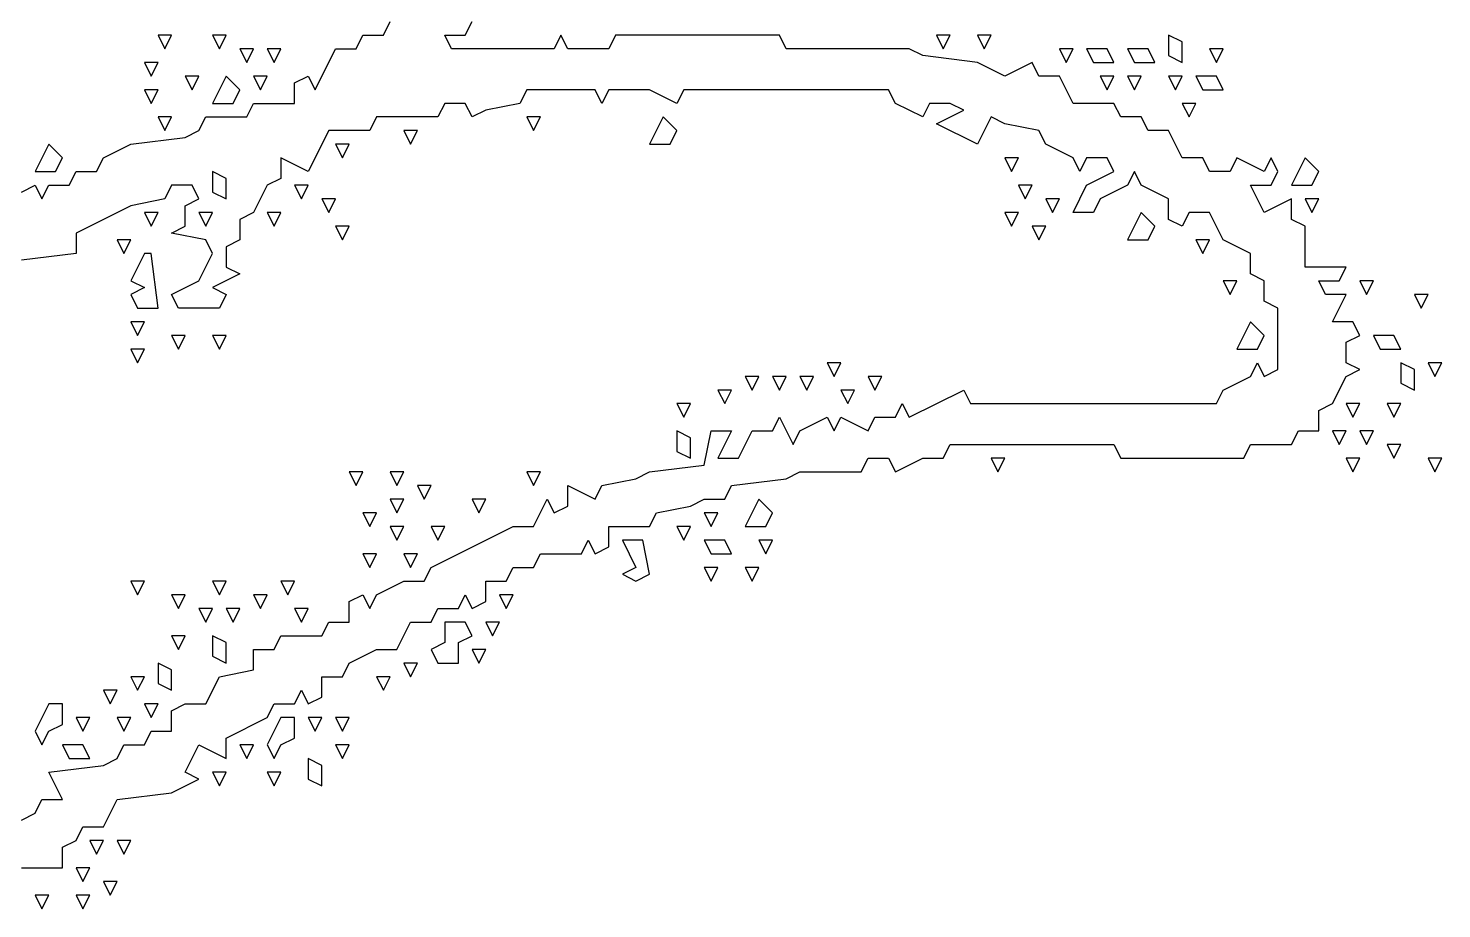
# Model space of a CAD drawing. Extents: x 2 to 124, y 0 to 170.
# Drawn here: x 89.35 to 106.01, y 83.71 to 94.1 of the extents above; entities that cross this region are included whole.
import ezdxf

# ---------------------------------------------------------------- set-up
doc = ezdxf.new("R2010")
doc.units = 0
doc.layers.add('Layer0', color=7, linetype='Continuous')

msp = doc.modelspace()

# ---------------------------------------------------------------- linework, layer by layer
at = {"layer": 'Layer0', "color": 5, "linetype": 'CONTINUOUS'}
for p, q in [((93.5322, 94.01515, 0.1), (93.61269, 94.17614, 0.1)), ((94.49811, 94.01515, 0.1), (94.5786, 94.17614, 0.1)), ((90.87595, 94.01515, 0.1), (90.95644, 93.85417, 0.1)), ((91.03693, 94.01515, 0.1), (90.87595, 94.01515, 0.1)), ((90.95644, 93.85417, 0.1), (91.03693, 94.01515, 0.1)), ((91.51989, 94.01515, 0.1), (91.60038, 93.85417, 0.1)), ((91.68087, 94.01515, 0.1), (91.51989, 94.01515, 0.1)), ((91.60038, 93.85417, 0.1), (91.68087, 94.01515, 0.1)), ((93.21023, 93.85417, 0.1), (93.29072, 94.01515, 0.1)), ((93.29072, 94.01515, 0.1), (93.5322, 94.01515, 0.1)), ((94.33712, 93.85417, 0.1), (94.25663, 94.01515, 0.1)), ((94.25663, 94.01515, 0.1), (94.49811, 94.01515, 0.1)), ((95.625, 94.01515, 0.1), (95.54451, 93.85417, 0.1)), ((95.70549, 93.85417, 0.1), (95.625, 94.01515, 0.1)), ((96.26894, 94.01515, 0.1), (96.18845, 93.85417, 0.1)), ((98.20076, 94.01515, 0.1), (96.26894, 94.01515, 0.1)), ((98.28125, 93.85417, 0.1), (98.20076, 94.01515, 0.1)), ((100.0521, 94.01515, 0.1), (100.1326, 93.85417, 0.1)), ((100.2131, 94.01515, 0.1), (100.0521, 94.01515, 0.1)), ((100.1326, 93.85417, 0.1), (100.2131, 94.01515, 0.1)), ((100.535, 94.01515, 0.1), (100.6155, 93.85417, 0.1)), ((100.696, 94.01515, 0.1), (100.535, 94.01515, 0.1)), ((100.6155, 93.85417, 0.1), (100.696, 94.01515, 0.1)), ((102.7888, 94.01515, 0.1), (102.7888, 93.77367, 0.1)), ((102.9498, 93.93466, 0.1), (102.7888, 94.01515, 0.1)), ((91.84186, 93.85417, 0.1), (91.92235, 93.69318, 0.1)), ((92.00284, 93.85417, 0.1), (91.84186, 93.85417, 0.1)), ((91.92235, 93.69318, 0.1), (92.00284, 93.85417, 0.1)), ((92.16383, 93.85417, 0.1), (92.24432, 93.69318, 0.1)), ((92.32481, 93.85417, 0.1), (92.16383, 93.85417, 0.1)), ((92.24432, 93.69318, 0.1), (92.32481, 93.85417, 0.1)), ((92.72727, 93.37121, 0.1), (92.96875, 93.85417, 0.1)), ((92.96875, 93.85417, 0.1), (93.21023, 93.85417, 0.1)), ((95.54451, 93.85417, 0.1), (94.33712, 93.85417, 0.1)), ((96.18845, 93.85417, 0.1), (95.70549, 93.85417, 0.1)), ((99.73011, 93.85417, 0.1), (98.28125, 93.85417, 0.1)), ((99.8911, 93.77367, 0.1), (99.73011, 93.85417, 0.1)), ((101.5009, 93.85417, 0.1), (101.5814, 93.69318, 0.1)), ((101.6619, 93.85417, 0.1), (101.5009, 93.85417, 0.1)), ((101.5814, 93.69318, 0.1), (101.6619, 93.85417, 0.1)), ((101.8229, 93.85417, 0.1), (101.9034, 93.69318, 0.1)), ((102.0644, 93.85417, 0.1), (101.8229, 93.85417, 0.1)), ((102.1449, 93.69318, 0.1), (102.0644, 93.85417, 0.1)), ((102.3059, 93.85417, 0.1), (102.3864, 93.69318, 0.1)), ((102.5473, 93.85417, 0.1), (102.3059, 93.85417, 0.1)), ((102.6278, 93.69318, 0.1), (102.5473, 93.85417, 0.1)), ((102.9498, 93.69318, 0.1), (102.9498, 93.93466, 0.1)), ((103.2718, 93.85417, 0.1), (103.3523, 93.69318, 0.1)), ((103.4328, 93.85417, 0.1), (103.2718, 93.85417, 0.1)), ((103.3523, 93.69318, 0.1), (103.4328, 93.85417, 0.1)), ((90.71496, 93.69318, 0.1), (90.79545, 93.5322, 0.1)), ((90.87595, 93.69318, 0.1), (90.71496, 93.69318, 0.1)), ((90.79545, 93.5322, 0.1), (90.87595, 93.69318, 0.1)), ((100.535, 93.69318, 0.1), (99.8911, 93.77367, 0.1)), ((100.857, 93.5322, 0.1), (100.535, 93.69318, 0.1)), ((101.179, 93.69318, 0.1), (100.857, 93.5322, 0.1)), ((101.2595, 93.5322, 0.1), (101.179, 93.69318, 0.1)), ((101.9034, 93.69318, 0.1), (102.1449, 93.69318, 0.1)), ((102.3864, 93.69318, 0.1), (102.6278, 93.69318, 0.1)), ((102.7888, 93.77367, 0.1), (102.9498, 93.69318, 0.1)), ((91.19792, 93.5322, 0.1), (91.27841, 93.37121, 0.1)), ((91.3589, 93.5322, 0.1), (91.19792, 93.5322, 0.1)), ((91.27841, 93.37121, 0.1), (91.3589, 93.5322, 0.1)), ((91.68087, 93.5322, 0.1), (91.51989, 93.21023, 0.1)), ((91.84186, 93.37121, 0.1), (91.68087, 93.5322, 0.1)), ((92.00284, 93.5322, 0.1), (92.08333, 93.37121, 0.1)), ((92.16383, 93.5322, 0.1), (92.00284, 93.5322, 0.1)), ((92.08333, 93.37121, 0.1), (92.16383, 93.5322, 0.1)), ((92.4858, 93.4517, 0.1), (92.64678, 93.5322, 0.1)), ((92.64678, 93.5322, 0.1), (92.72727, 93.37121, 0.1)), ((101.5009, 93.5322, 0.1), (101.2595, 93.5322, 0.1)), ((101.6619, 93.21023, 0.1), (101.5009, 93.5322, 0.1)), ((101.9839, 93.5322, 0.1), (102.0644, 93.37121, 0.1)), ((102.1449, 93.5322, 0.1), (101.9839, 93.5322, 0.1)), ((102.0644, 93.37121, 0.1), (102.1449, 93.5322, 0.1)), ((102.3059, 93.5322, 0.1), (102.3864, 93.37121, 0.1)), ((102.4669, 93.5322, 0.1), (102.3059, 93.5322, 0.1)), ((102.3864, 93.37121, 0.1), (102.4669, 93.5322, 0.1)), ((102.7888, 93.5322, 0.1), (102.8693, 93.37121, 0.1)), ((102.9498, 93.5322, 0.1), (102.7888, 93.5322, 0.1)), ((102.8693, 93.37121, 0.1), (102.9498, 93.5322, 0.1)), ((103.1108, 93.5322, 0.1), (103.1913, 93.37121, 0.1)), ((103.3523, 93.5322, 0.1), (103.1108, 93.5322, 0.1)), ((103.4328, 93.37121, 0.1), (103.3523, 93.5322, 0.1)), ((90.71496, 93.37121, 0.1), (90.79545, 93.21023, 0.1)), ((90.87595, 93.37121, 0.1), (90.71496, 93.37121, 0.1)), ((90.79545, 93.21023, 0.1), (90.87595, 93.37121, 0.1)), ((91.76136, 93.21023, 0.1), (91.84186, 93.37121, 0.1)), ((92.4858, 93.21023, 0.1), (92.4858, 93.4517, 0.1)), ((95.22254, 93.37121, 0.1), (95.14205, 93.21023, 0.1)), ((96.02746, 93.37121, 0.1), (95.22254, 93.37121, 0.1)), ((96.10795, 93.21023, 0.1), (96.02746, 93.37121, 0.1)), ((96.18845, 93.37121, 0.1), (96.10795, 93.21023, 0.1)), ((96.6714, 93.37121, 0.1), (96.18845, 93.37121, 0.1)), ((96.99337, 93.21023, 0.1), (96.6714, 93.37121, 0.1)), ((97.07386, 93.37121, 0.1), (96.99337, 93.21023, 0.1)), ((99.48864, 93.37121, 0.1), (97.07386, 93.37121, 0.1)), ((99.56913, 93.21023, 0.1), (99.48864, 93.37121, 0.1)), ((103.1913, 93.37121, 0.1), (103.4328, 93.37121, 0.1)), ((91.51989, 93.21023, 0.1), (91.76136, 93.21023, 0.1)), ((91.92235, 93.04924, 0.1), (92.00284, 93.21023, 0.1)), ((92.00284, 93.21023, 0.1), (92.4858, 93.21023, 0.1)), ((94.25663, 93.21023, 0.1), (94.17614, 93.04924, 0.1)), ((94.49811, 93.21023, 0.1), (94.25663, 93.21023, 0.1)), ((94.5786, 93.04924, 0.1), (94.49811, 93.21023, 0.1)), ((95.14205, 93.21023, 0.1), (94.73958, 93.12973, 0.1)), ((99.8911, 93.04924, 0.1), (99.56913, 93.21023, 0.1)), ((99.97159, 93.21023, 0.1), (99.8911, 93.04924, 0.1)), ((100.2131, 93.21023, 0.1), (99.97159, 93.21023, 0.1)), ((100.3741, 93.12973, 0.1), (100.2131, 93.21023, 0.1)), ((102.1449, 93.21023, 0.1), (101.6619, 93.21023, 0.1)), ((102.2254, 93.04924, 0.1), (102.1449, 93.21023, 0.1)), ((102.9498, 93.21023, 0.1), (103.0303, 93.04924, 0.1)), ((103.1108, 93.21023, 0.1), (102.9498, 93.21023, 0.1)), ((103.0303, 93.04924, 0.1), (103.1108, 93.21023, 0.1)), ((90.87595, 93.04924, 0.1), (90.95644, 92.88826, 0.1)), ((91.03693, 93.04924, 0.1), (90.87595, 93.04924, 0.1)), ((90.95644, 92.88826, 0.1), (91.03693, 93.04924, 0.1)), ((91.3589, 92.88826, 0.1), (91.43939, 93.04924, 0.1)), ((91.43939, 93.04924, 0.1), (91.92235, 93.04924, 0.1)), ((93.4517, 93.04924, 0.1), (93.37121, 92.88826, 0.1)), ((94.17614, 93.04924, 0.1), (93.4517, 93.04924, 0.1)), ((94.73958, 93.12973, 0.1), (94.5786, 93.04924, 0.1)), ((95.22254, 93.04924, 0.1), (95.30303, 92.88826, 0.1)), ((95.38352, 93.04924, 0.1), (95.22254, 93.04924, 0.1)), ((95.30303, 92.88826, 0.1), (95.38352, 93.04924, 0.1)), ((96.83239, 93.04924, 0.1), (96.6714, 92.72727, 0.1)), ((96.99337, 92.88826, 0.1), (96.83239, 93.04924, 0.1)), ((100.0521, 92.96875, 0.1), (100.3741, 93.12973, 0.1)), ((100.696, 93.04924, 0.1), (100.535, 92.72727, 0.1)), ((100.857, 92.96875, 0.1), (100.696, 93.04924, 0.1)), ((102.4669, 93.04924, 0.1), (102.2254, 93.04924, 0.1)), ((102.5473, 92.88826, 0.1), (102.4669, 93.04924, 0.1)), ((90.55398, 92.72727, 0.1), (91.19792, 92.80777, 0.1)), ((91.19792, 92.80777, 0.1), (91.3589, 92.88826, 0.1)), ((92.88826, 92.88826, 0.1), (92.64678, 92.4053, 0.1)), ((93.37121, 92.88826, 0.1), (92.88826, 92.88826, 0.1)), ((93.77367, 92.88826, 0.1), (93.85417, 92.72727, 0.1)), ((93.93466, 92.88826, 0.1), (93.77367, 92.88826, 0.1)), ((93.85417, 92.72727, 0.1), (93.93466, 92.88826, 0.1)), ((96.91288, 92.72727, 0.1), (96.99337, 92.88826, 0.1)), ((100.535, 92.72727, 0.1), (100.0521, 92.96875, 0.1)), ((101.2595, 92.88826, 0.1), (100.857, 92.96875, 0.1)), ((101.34, 92.72727, 0.1), (101.2595, 92.88826, 0.1)), ((102.7888, 92.88826, 0.1), (102.5473, 92.88826, 0.1)), ((102.9498, 92.56629, 0.1), (102.7888, 92.88826, 0.1)), ((89.58807, 92.72727, 0.1), (89.42708, 92.4053, 0.1)), ((89.74905, 92.56629, 0.1), (89.58807, 92.72727, 0.1)), ((90.23201, 92.56629, 0.1), (90.55398, 92.72727, 0.1)), ((92.96875, 92.72727, 0.1), (93.04924, 92.56629, 0.1)), ((93.12973, 92.72727, 0.1), (92.96875, 92.72727, 0.1)), ((93.04924, 92.56629, 0.1), (93.12973, 92.72727, 0.1)), ((96.6714, 92.72727, 0.1), (96.91288, 92.72727, 0.1)), ((101.6619, 92.56629, 0.1), (101.34, 92.72727, 0.1)), ((89.66856, 92.4053, 0.1), (89.74905, 92.56629, 0.1)), ((90.15152, 92.4053, 0.1), (90.23201, 92.56629, 0.1)), ((92.64678, 92.4053, 0.1), (92.32481, 92.56629, 0.1)), ((92.32481, 92.56629, 0.1), (92.32481, 92.32481, 0.1)), ((100.857, 92.56629, 0.1), (100.9375, 92.4053, 0.1)), ((101.018, 92.56629, 0.1), (100.857, 92.56629, 0.1)), ((100.9375, 92.4053, 0.1), (101.018, 92.56629, 0.1)), ((101.7424, 92.4053, 0.1), (101.6619, 92.56629, 0.1)), ((101.8229, 92.56629, 0.1), (101.7424, 92.4053, 0.1)), ((102.0644, 92.56629, 0.1), (101.8229, 92.56629, 0.1)), ((102.1449, 92.4053, 0.1), (102.0644, 92.56629, 0.1)), ((103.1913, 92.56629, 0.1), (102.9498, 92.56629, 0.1)), ((103.2718, 92.4053, 0.1), (103.1913, 92.56629, 0.1)), ((103.5938, 92.56629, 0.1), (103.5133, 92.4053, 0.1)), ((103.9157, 92.4053, 0.1), (103.5938, 92.56629, 0.1)), ((103.9962, 92.56629, 0.1), (103.9157, 92.4053, 0.1)), ((104.0767, 92.4053, 0.1), (103.9962, 92.56629, 0.1)), ((104.3987, 92.56629, 0.1), (104.2377, 92.24432, 0.1)), ((104.5597, 92.4053, 0.1), (104.3987, 92.56629, 0.1)), ((89.42708, 92.4053, 0.1), (89.66856, 92.4053, 0.1)), ((89.82955, 92.24432, 0.1), (89.91004, 92.4053, 0.1)), ((89.91004, 92.4053, 0.1), (90.15152, 92.4053, 0.1)), ((91.51989, 92.4053, 0.1), (91.51989, 92.16383, 0.1)), ((91.68087, 92.32481, 0.1), (91.51989, 92.4053, 0.1)), ((91.68087, 92.08333, 0.1), (91.68087, 92.32481, 0.1)), ((92.32481, 92.32481, 0.1), (92.16383, 92.24432, 0.1)), ((101.8229, 92.24432, 0.1), (102.1449, 92.4053, 0.1)), ((102.3864, 92.4053, 0.1), (102.3059, 92.24432, 0.1)), ((102.4669, 92.24432, 0.1), (102.3864, 92.4053, 0.1)), ((103.5133, 92.4053, 0.1), (103.2718, 92.4053, 0.1)), ((103.9962, 92.24432, 0.1), (104.0767, 92.4053, 0.1)), ((104.4792, 92.24432, 0.1), (104.5597, 92.4053, 0.1)), ((89.2661, 92.16383, 0.1), (89.42708, 92.24432, 0.1)), ((89.42708, 92.24432, 0.1), (89.50758, 92.08333, 0.1)), ((89.50758, 92.08333, 0.1), (89.58807, 92.24432, 0.1)), ((89.58807, 92.24432, 0.1), (89.82955, 92.24432, 0.1)), ((91.03693, 92.24432, 0.1), (90.95644, 92.08333, 0.1)), ((91.27841, 92.24432, 0.1), (91.03693, 92.24432, 0.1)), ((91.3589, 92.08333, 0.1), (91.27841, 92.24432, 0.1)), ((91.51989, 92.16383, 0.1), (91.68087, 92.08333, 0.1)), ((92.16383, 92.24432, 0.1), (92.00284, 91.92235, 0.1)), ((92.4858, 92.24432, 0.1), (92.56629, 92.08333, 0.1)), ((92.64678, 92.24432, 0.1), (92.4858, 92.24432, 0.1)), ((92.56629, 92.08333, 0.1), (92.64678, 92.24432, 0.1)), ((101.018, 92.24432, 0.1), (101.0985, 92.08333, 0.1)), ((101.179, 92.24432, 0.1), (101.018, 92.24432, 0.1)), ((101.0985, 92.08333, 0.1), (101.179, 92.24432, 0.1)), ((101.6619, 91.92235, 0.1), (101.8229, 92.24432, 0.1)), ((102.3059, 92.24432, 0.1), (101.9839, 92.08333, 0.1)), ((102.7888, 92.08333, 0.1), (102.4669, 92.24432, 0.1)), ((103.9157, 91.92235, 0.1), (103.7547, 92.24432, 0.1)), ((103.7547, 92.24432, 0.1), (103.9962, 92.24432, 0.1)), ((104.2377, 92.24432, 0.1), (104.4792, 92.24432, 0.1)), ((90.55398, 92.00284, 0.1), (89.91004, 91.68087, 0.1)), ((90.95644, 92.08333, 0.1), (90.55398, 92.00284, 0.1)), ((91.19792, 92.00284, 0.1), (91.3589, 92.08333, 0.1)), ((91.19792, 91.76136, 0.1), (91.19792, 92.00284, 0.1)), ((92.80777, 92.08333, 0.1), (92.88826, 91.92235, 0.1)), ((92.96875, 92.08333, 0.1), (92.80777, 92.08333, 0.1)), ((92.88826, 91.92235, 0.1), (92.96875, 92.08333, 0.1)), ((101.34, 92.08333, 0.1), (101.4205, 91.92235, 0.1)), ((101.5009, 92.08333, 0.1), (101.34, 92.08333, 0.1)), ((101.4205, 91.92235, 0.1), (101.5009, 92.08333, 0.1)), ((101.9839, 92.08333, 0.1), (101.9034, 91.92235, 0.1)), ((102.7888, 91.84186, 0.1), (102.7888, 92.08333, 0.1)), ((104.2377, 92.08333, 0.1), (103.9157, 91.92235, 0.1)), ((104.2377, 91.84186, 0.1), (104.2377, 92.08333, 0.1)), ((104.3987, 92.08333, 0.1), (104.4792, 91.92235, 0.1)), ((104.5597, 92.08333, 0.1), (104.3987, 92.08333, 0.1)), ((104.4792, 91.92235, 0.1), (104.5597, 92.08333, 0.1)), ((90.71496, 91.92235, 0.1), (90.79545, 91.76136, 0.1)), ((90.87595, 91.92235, 0.1), (90.71496, 91.92235, 0.1)), ((90.79545, 91.76136, 0.1), (90.87595, 91.92235, 0.1)), ((91.3589, 91.92235, 0.1), (91.43939, 91.76136, 0.1)), ((91.51989, 91.92235, 0.1), (91.3589, 91.92235, 0.1)), ((91.43939, 91.76136, 0.1), (91.51989, 91.92235, 0.1)), ((92.00284, 91.92235, 0.1), (91.84186, 91.84186, 0.1)), ((91.84186, 91.84186, 0.1), (91.84186, 91.60038, 0.1)), ((92.16383, 91.92235, 0.1), (92.24432, 91.76136, 0.1)), ((92.32481, 91.92235, 0.1), (92.16383, 91.92235, 0.1)), ((92.24432, 91.76136, 0.1), (92.32481, 91.92235, 0.1)), ((100.857, 91.92235, 0.1), (100.9375, 91.76136, 0.1)), ((101.018, 91.92235, 0.1), (100.857, 91.92235, 0.1)), ((100.9375, 91.76136, 0.1), (101.018, 91.92235, 0.1)), ((101.9034, 91.92235, 0.1), (101.6619, 91.92235, 0.1)), ((102.4669, 91.92235, 0.1), (102.3059, 91.60038, 0.1)), ((102.6278, 91.76136, 0.1), (102.4669, 91.92235, 0.1)), ((102.9498, 91.76136, 0.1), (102.7888, 91.84186, 0.1)), ((103.0303, 91.92235, 0.1), (102.9498, 91.76136, 0.1)), ((103.2718, 91.92235, 0.1), (103.0303, 91.92235, 0.1)), ((103.4328, 91.60038, 0.1), (103.2718, 91.92235, 0.1)), ((104.3987, 91.76136, 0.1), (104.2377, 91.84186, 0.1)), ((89.91004, 91.68087, 0.1), (89.91004, 91.43939, 0.1)), ((91.03693, 91.68087, 0.1), (91.19792, 91.76136, 0.1)), ((91.43939, 91.60038, 0.1), (91.03693, 91.68087, 0.1)), ((92.96875, 91.76136, 0.1), (93.04924, 91.60038, 0.1)), ((93.12973, 91.76136, 0.1), (92.96875, 91.76136, 0.1)), ((93.04924, 91.60038, 0.1), (93.12973, 91.76136, 0.1)), ((101.179, 91.76136, 0.1), (101.2595, 91.60038, 0.1)), ((101.34, 91.76136, 0.1), (101.179, 91.76136, 0.1)), ((101.2595, 91.60038, 0.1), (101.34, 91.76136, 0.1)), ((102.5473, 91.60038, 0.1), (102.6278, 91.76136, 0.1)), ((104.3987, 91.27841, 0.1), (104.3987, 91.76136, 0.1)), ((90.39299, 91.60038, 0.1), (90.47348, 91.43939, 0.1)), ((90.55398, 91.60038, 0.1), (90.39299, 91.60038, 0.1)), ((90.47348, 91.43939, 0.1), (90.55398, 91.60038, 0.1)), ((91.51989, 91.43939, 0.1), (91.43939, 91.60038, 0.1)), ((91.84186, 91.60038, 0.1), (91.68087, 91.51989, 0.1)), ((91.68087, 91.51989, 0.1), (91.68087, 91.27841, 0.1)), ((102.3059, 91.60038, 0.1), (102.5473, 91.60038, 0.1)), ((103.1108, 91.60038, 0.1), (103.1913, 91.43939, 0.1)), ((103.2718, 91.60038, 0.1), (103.1108, 91.60038, 0.1)), ((103.1913, 91.43939, 0.1), (103.2718, 91.60038, 0.1)), ((103.7547, 91.43939, 0.1), (103.4328, 91.60038, 0.1)), ((89.91004, 91.43939, 0.1), (89.2661, 91.3589, 0.1)), ((90.71496, 91.43939, 0.1), (90.55398, 91.11742, 0.1)), ((90.79545, 91.43939, 0.1), (90.71496, 91.43939, 0.1)), ((90.87595, 90.79545, 0.1), (90.79545, 91.43939, 0.1)), ((91.3589, 91.11742, 0.1), (91.51989, 91.43939, 0.1)), ((103.7547, 91.19792, 0.1), (103.7547, 91.43939, 0.1)), ((91.84186, 91.19792, 0.1), (91.51989, 91.03693, 0.1)), ((91.68087, 91.27841, 0.1), (91.84186, 91.19792, 0.1)), ((103.9157, 91.11742, 0.1), (103.7547, 91.19792, 0.1)), ((104.8816, 91.27841, 0.1), (104.3987, 91.27841, 0.1)), ((104.8011, 91.11742, 0.1), (104.8816, 91.27841, 0.1)), ((90.55398, 91.11742, 0.1), (90.71496, 91.03693, 0.1)), ((90.71496, 91.03693, 0.1), (90.55398, 90.95644, 0.1)), ((91.03693, 90.95644, 0.1), (91.3589, 91.11742, 0.1)), ((91.51989, 91.03693, 0.1), (91.68087, 90.95644, 0.1)), ((103.4328, 91.11742, 0.1), (103.5133, 90.95644, 0.1)), ((103.5938, 91.11742, 0.1), (103.4328, 91.11742, 0.1)), ((103.5133, 90.95644, 0.1), (103.5938, 91.11742, 0.1)), ((103.9157, 90.87595, 0.1), (103.9157, 91.11742, 0.1)), ((104.6402, 90.95644, 0.1), (104.5597, 91.11742, 0.1)), ((104.5597, 91.11742, 0.1), (104.8011, 91.11742, 0.1)), ((105.0426, 91.11742, 0.1), (105.1231, 90.95644, 0.1)), ((105.2036, 91.11742, 0.1), (105.0426, 91.11742, 0.1)), ((105.1231, 90.95644, 0.1), (105.2036, 91.11742, 0.1)), ((90.55398, 90.95644, 0.1), (90.63447, 90.79545, 0.1)), ((91.11742, 90.79545, 0.1), (91.03693, 90.95644, 0.1)), ((91.68087, 90.95644, 0.1), (91.60038, 90.79545, 0.1)), ((104.0767, 90.79545, 0.1), (103.9157, 90.87595, 0.1)), ((104.8816, 90.95644, 0.1), (104.6402, 90.95644, 0.1)), ((104.7206, 90.63447, 0.1), (104.8816, 90.95644, 0.1)), ((105.6866, 90.95644, 0.1), (105.767, 90.79545, 0.1)), ((105.8475, 90.95644, 0.1), (105.6866, 90.95644, 0.1)), ((105.767, 90.79545, 0.1), (105.8475, 90.95644, 0.1)), ((90.63447, 90.79545, 0.1), (90.87595, 90.79545, 0.1)), ((91.60038, 90.79545, 0.1), (91.11742, 90.79545, 0.1)), ((104.0767, 90.07102, 0.1), (104.0767, 90.79545, 0.1)), ((90.55398, 90.63447, 0.1), (90.63447, 90.47348, 0.1)), ((90.71496, 90.63447, 0.1), (90.55398, 90.63447, 0.1)), ((90.63447, 90.47348, 0.1), (90.71496, 90.63447, 0.1)), ((103.7547, 90.63447, 0.1), (103.5938, 90.3125, 0.1)), ((103.9157, 90.47348, 0.1), (103.7547, 90.63447, 0.1)), ((104.9621, 90.63447, 0.1), (104.7206, 90.63447, 0.1)), ((105.0426, 90.47348, 0.1), (104.9621, 90.63447, 0.1)), ((90.55398, 90.3125, 0.1), (90.63447, 90.15152, 0.1)), ((90.71496, 90.3125, 0.1), (90.55398, 90.3125, 0.1)), ((90.63447, 90.15152, 0.1), (90.71496, 90.3125, 0.1)), ((91.03693, 90.47348, 0.1), (91.11742, 90.3125, 0.1)), ((91.19792, 90.47348, 0.1), (91.03693, 90.47348, 0.1)), ((91.11742, 90.3125, 0.1), (91.19792, 90.47348, 0.1)), ((91.51989, 90.47348, 0.1), (91.60038, 90.3125, 0.1)), ((91.68087, 90.47348, 0.1), (91.51989, 90.47348, 0.1)), ((91.60038, 90.3125, 0.1), (91.68087, 90.47348, 0.1)), ((103.5938, 90.3125, 0.1), (103.8352, 90.3125, 0.1)), ((103.8352, 90.3125, 0.1), (103.9157, 90.47348, 0.1)), ((104.8816, 90.39299, 0.1), (105.0426, 90.47348, 0.1)), ((104.8816, 90.15152, 0.1), (104.8816, 90.39299, 0.1)), ((105.2036, 90.47348, 0.1), (105.2841, 90.3125, 0.1)), ((105.4451, 90.47348, 0.1), (105.2036, 90.47348, 0.1)), ((105.2841, 90.3125, 0.1), (105.5256, 90.3125, 0.1)), ((105.5256, 90.3125, 0.1), (105.4451, 90.47348, 0.1)), ((98.7642, 90.15152, 0.1), (98.8447, 89.99053, 0.1)), ((98.92519, 90.15152, 0.1), (98.7642, 90.15152, 0.1)), ((98.8447, 89.99053, 0.1), (98.92519, 90.15152, 0.1)), ((103.7547, 89.99053, 0.1), (103.8352, 90.15152, 0.1)), ((103.8352, 90.15152, 0.1), (103.9157, 89.99053, 0.1)), ((105.0426, 90.07102, 0.1), (104.8816, 90.15152, 0.1)), ((105.5256, 90.15152, 0.1), (105.5256, 89.91004, 0.1)), ((105.6866, 90.07102, 0.1), (105.5256, 90.15152, 0.1)), ((105.8475, 90.15152, 0.1), (105.928, 89.99053, 0.1)), ((106.0085, 90.15152, 0.1), (105.8475, 90.15152, 0.1)), ((105.928, 89.99053, 0.1), (106.0085, 90.15152, 0.1)), ((97.7983, 89.99053, 0.1), (97.87879, 89.82955, 0.1)), ((97.95928, 89.99053, 0.1), (97.7983, 89.99053, 0.1)), ((97.87879, 89.82955, 0.1), (97.95928, 89.99053, 0.1)), ((98.12027, 89.99053, 0.1), (98.20076, 89.82955, 0.1)), ((98.28125, 89.99053, 0.1), (98.12027, 89.99053, 0.1)), ((98.20076, 89.82955, 0.1), (98.28125, 89.99053, 0.1)), ((98.44223, 89.99053, 0.1), (98.52273, 89.82955, 0.1)), ((98.60322, 89.99053, 0.1), (98.44223, 89.99053, 0.1)), ((98.52273, 89.82955, 0.1), (98.60322, 89.99053, 0.1)), ((99.24716, 89.99053, 0.1), (99.32765, 89.82955, 0.1)), ((99.40814, 89.99053, 0.1), (99.24716, 89.99053, 0.1)), ((99.32765, 89.82955, 0.1), (99.40814, 89.99053, 0.1)), ((103.4328, 89.82955, 0.1), (103.7547, 89.99053, 0.1)), ((103.9157, 89.99053, 0.1), (104.0767, 90.07102, 0.1)), ((104.7206, 89.66856, 0.1), (104.8816, 89.99053, 0.1)), ((104.8816, 89.99053, 0.1), (105.0426, 90.07102, 0.1)), ((105.6866, 89.82955, 0.1), (105.6866, 90.07102, 0.1)), ((97.47633, 89.82955, 0.1), (97.55682, 89.66856, 0.1)), ((97.63731, 89.82955, 0.1), (97.47633, 89.82955, 0.1)), ((97.55682, 89.66856, 0.1), (97.63731, 89.82955, 0.1)), ((98.92519, 89.82955, 0.1), (99.00568, 89.66856, 0.1)), ((99.08617, 89.82955, 0.1), (98.92519, 89.82955, 0.1)), ((99.00568, 89.66856, 0.1), (99.08617, 89.82955, 0.1)), ((99.73011, 89.50758, 0.1), (100.3741, 89.82955, 0.1)), ((100.3741, 89.82955, 0.1), (100.4545, 89.66856, 0.1)), ((103.3523, 89.66856, 0.1), (103.4328, 89.82955, 0.1)), ((105.5256, 89.91004, 0.1), (105.6866, 89.82955, 0.1)), ((96.99337, 89.66856, 0.1), (97.07386, 89.50758, 0.1)), ((97.15436, 89.66856, 0.1), (96.99337, 89.66856, 0.1)), ((97.07386, 89.50758, 0.1), (97.15436, 89.66856, 0.1)), ((99.56913, 89.50758, 0.1), (99.64962, 89.66856, 0.1)), ((99.64962, 89.66856, 0.1), (99.73011, 89.50758, 0.1)), ((100.4545, 89.66856, 0.1), (103.3523, 89.66856, 0.1)), ((104.5597, 89.58807, 0.1), (104.7206, 89.66856, 0.1)), ((104.8816, 89.66856, 0.1), (104.9621, 89.50758, 0.1)), ((105.0426, 89.66856, 0.1), (104.8816, 89.66856, 0.1)), ((104.9621, 89.50758, 0.1), (105.0426, 89.66856, 0.1)), ((105.3646, 89.66856, 0.1), (105.4451, 89.50758, 0.1)), ((105.5256, 89.66856, 0.1), (105.3646, 89.66856, 0.1)), ((105.4451, 89.50758, 0.1), (105.5256, 89.66856, 0.1)), ((98.12027, 89.34659, 0.1), (98.20076, 89.50758, 0.1)), ((98.20076, 89.50758, 0.1), (98.36174, 89.18561, 0.1)), ((98.44223, 89.34659, 0.1), (98.7642, 89.50758, 0.1)), ((98.7642, 89.50758, 0.1), (98.8447, 89.34659, 0.1)), ((98.8447, 89.34659, 0.1), (98.92519, 89.50758, 0.1)), ((98.92519, 89.50758, 0.1), (99.24716, 89.34659, 0.1)), ((99.24716, 89.34659, 0.1), (99.32765, 89.50758, 0.1)), ((99.32765, 89.50758, 0.1), (99.56913, 89.50758, 0.1)), ((104.5597, 89.34659, 0.1), (104.5597, 89.58807, 0.1)), ((96.99337, 89.34659, 0.1), (96.99337, 89.10511, 0.1)), ((97.15436, 89.2661, 0.1), (96.99337, 89.34659, 0.1)), ((97.31534, 88.94413, 0.1), (97.39583, 89.34659, 0.1)), ((97.39583, 89.34659, 0.1), (97.63731, 89.34659, 0.1)), ((97.63731, 89.34659, 0.1), (97.47633, 89.02462, 0.1)), ((97.7178, 89.02462, 0.1), (97.87879, 89.34659, 0.1)), ((97.87879, 89.34659, 0.1), (98.12027, 89.34659, 0.1)), ((98.36174, 89.18561, 0.1), (98.44223, 89.34659, 0.1)), ((104.2377, 89.18561, 0.1), (104.3182, 89.34659, 0.1)), ((104.3182, 89.34659, 0.1), (104.5597, 89.34659, 0.1)), ((104.7206, 89.34659, 0.1), (104.8011, 89.18561, 0.1)), ((104.8816, 89.34659, 0.1), (104.7206, 89.34659, 0.1)), ((104.8011, 89.18561, 0.1), (104.8816, 89.34659, 0.1)), ((105.0426, 89.34659, 0.1), (105.1231, 89.18561, 0.1)), ((105.2036, 89.34659, 0.1), (105.0426, 89.34659, 0.1)), ((105.1231, 89.18561, 0.1), (105.2036, 89.34659, 0.1)), ((97.15436, 89.02462, 0.1), (97.15436, 89.2661, 0.1)), ((100.1326, 89.02462, 0.1), (100.2131, 89.18561, 0.1)), ((100.2131, 89.18561, 0.1), (102.1449, 89.18561, 0.1)), ((102.1449, 89.18561, 0.1), (102.2254, 89.02462, 0.1)), ((103.6742, 89.02462, 0.1), (103.7547, 89.18561, 0.1)), ((103.7547, 89.18561, 0.1), (104.2377, 89.18561, 0.1)), ((105.3646, 89.18561, 0.1), (105.4451, 89.02462, 0.1)), ((105.5256, 89.18561, 0.1), (105.3646, 89.18561, 0.1)), ((105.4451, 89.02462, 0.1), (105.5256, 89.18561, 0.1)), ((96.99337, 89.10511, 0.1), (97.15436, 89.02462, 0.1)), ((97.47633, 89.02462, 0.1), (97.7178, 89.02462, 0.1)), ((99.16667, 88.86364, 0.1), (99.24716, 89.02462, 0.1)), ((99.24716, 89.02462, 0.1), (99.48864, 89.02462, 0.1)), ((99.48864, 89.02462, 0.1), (99.56913, 88.86364, 0.1)), ((99.56913, 88.86364, 0.1), (99.8911, 89.02462, 0.1)), ((99.8911, 89.02462, 0.1), (100.1326, 89.02462, 0.1)), ((100.696, 89.02462, 0.1), (100.7765, 88.86364, 0.1)), ((100.857, 89.02462, 0.1), (100.696, 89.02462, 0.1)), ((100.7765, 88.86364, 0.1), (100.857, 89.02462, 0.1)), ((102.2254, 89.02462, 0.1), (103.6742, 89.02462, 0.1)), ((104.8816, 89.02462, 0.1), (104.9621, 88.86364, 0.1)), ((105.0426, 89.02462, 0.1), (104.8816, 89.02462, 0.1)), ((104.9621, 88.86364, 0.1), (105.0426, 89.02462, 0.1)), ((105.8475, 89.02462, 0.1), (105.928, 88.86364, 0.1)), ((106.0085, 89.02462, 0.1), (105.8475, 89.02462, 0.1)), ((105.928, 88.86364, 0.1), (106.0085, 89.02462, 0.1)), ((93.12973, 88.86364, 0.1), (93.21023, 88.70265, 0.1)), ((93.29072, 88.86364, 0.1), (93.12973, 88.86364, 0.1)), ((93.21023, 88.70265, 0.1), (93.29072, 88.86364, 0.1)), ((93.61269, 88.86364, 0.1), (93.69318, 88.70265, 0.1)), ((93.77367, 88.86364, 0.1), (93.61269, 88.86364, 0.1)), ((93.69318, 88.70265, 0.1), (93.77367, 88.86364, 0.1)), ((95.22254, 88.86364, 0.1), (95.30303, 88.70265, 0.1)), ((95.38352, 88.86364, 0.1), (95.22254, 88.86364, 0.1)), ((95.30303, 88.70265, 0.1), (95.38352, 88.86364, 0.1)), ((96.51042, 88.78314, 0.1), (96.6714, 88.86364, 0.1)), ((96.6714, 88.86364, 0.1), (97.31534, 88.94413, 0.1)), ((98.28125, 88.78314, 0.1), (98.44223, 88.86364, 0.1)), ((98.44223, 88.86364, 0.1), (99.16667, 88.86364, 0.1)), ((93.93466, 88.70265, 0.1), (94.01515, 88.54167, 0.1)), ((94.09564, 88.70265, 0.1), (93.93466, 88.70265, 0.1)), ((94.01515, 88.54167, 0.1), (94.09564, 88.70265, 0.1)), ((95.70549, 88.46117, 0.1), (95.70549, 88.70265, 0.1)), ((95.70549, 88.70265, 0.1), (96.02746, 88.54167, 0.1)), ((96.02746, 88.54167, 0.1), (96.10795, 88.70265, 0.1)), ((96.10795, 88.70265, 0.1), (96.51042, 88.78314, 0.1)), ((97.55682, 88.54167, 0.1), (97.63731, 88.70265, 0.1)), ((97.63731, 88.70265, 0.1), (98.28125, 88.78314, 0.1)), ((93.61269, 88.54167, 0.1), (93.69318, 88.38068, 0.1)), ((93.77367, 88.54167, 0.1), (93.61269, 88.54167, 0.1)), ((93.69318, 88.38068, 0.1), (93.77367, 88.54167, 0.1)), ((94.5786, 88.54167, 0.1), (94.65909, 88.38068, 0.1)), ((94.73958, 88.54167, 0.1), (94.5786, 88.54167, 0.1)), ((94.65909, 88.38068, 0.1), (94.73958, 88.54167, 0.1)), ((95.30303, 88.2197, 0.1), (95.46402, 88.54167, 0.1)), ((95.46402, 88.54167, 0.1), (95.54451, 88.38068, 0.1)), ((97.15436, 88.46117, 0.1), (97.31534, 88.54167, 0.1)), ((97.31534, 88.54167, 0.1), (97.55682, 88.54167, 0.1)), ((97.95928, 88.54167, 0.1), (97.7983, 88.2197, 0.1)), ((98.12027, 88.38068, 0.1), (97.95928, 88.54167, 0.1)), ((93.29072, 88.38068, 0.1), (93.37121, 88.2197, 0.1)), ((93.4517, 88.38068, 0.1), (93.29072, 88.38068, 0.1)), ((93.37121, 88.2197, 0.1), (93.4517, 88.38068, 0.1)), ((95.54451, 88.38068, 0.1), (95.70549, 88.46117, 0.1)), ((96.6714, 88.2197, 0.1), (96.75189, 88.38068, 0.1)), ((96.75189, 88.38068, 0.1), (97.15436, 88.46117, 0.1)), ((97.31534, 88.38068, 0.1), (97.39583, 88.2197, 0.1)), ((97.47633, 88.38068, 0.1), (97.31534, 88.38068, 0.1)), ((97.39583, 88.2197, 0.1), (97.47633, 88.38068, 0.1)), ((98.03977, 88.2197, 0.1), (98.12027, 88.38068, 0.1)), ((93.61269, 88.2197, 0.1), (93.69318, 88.05871, 0.1)), ((93.77367, 88.2197, 0.1), (93.61269, 88.2197, 0.1)), ((93.69318, 88.05871, 0.1), (93.77367, 88.2197, 0.1)), ((94.09564, 87.73674, 0.1), (95.06155, 88.2197, 0.1)), ((94.09564, 88.2197, 0.1), (94.17614, 88.05871, 0.1)), ((94.25663, 88.2197, 0.1), (94.09564, 88.2197, 0.1)), ((94.17614, 88.05871, 0.1), (94.25663, 88.2197, 0.1)), ((95.06155, 88.2197, 0.1), (95.30303, 88.2197, 0.1)), ((96.18845, 87.97822, 0.1), (96.18845, 88.2197, 0.1)), ((96.18845, 88.2197, 0.1), (96.6714, 88.2197, 0.1)), ((96.99337, 88.2197, 0.1), (97.07386, 88.05871, 0.1)), ((97.15436, 88.2197, 0.1), (96.99337, 88.2197, 0.1)), ((97.07386, 88.05871, 0.1), (97.15436, 88.2197, 0.1)), ((97.7983, 88.2197, 0.1), (98.03977, 88.2197, 0.1)), ((95.86648, 87.89773, 0.1), (95.94697, 88.05871, 0.1)), ((95.94697, 88.05871, 0.1), (96.02746, 87.89773, 0.1)), ((96.02746, 87.89773, 0.1), (96.18845, 87.97822, 0.1)), ((96.34943, 88.05871, 0.1), (96.51042, 87.73674, 0.1)), ((96.59091, 88.05871, 0.1), (96.34943, 88.05871, 0.1)), ((96.6714, 87.65625, 0.1), (96.59091, 88.05871, 0.1)), ((97.31534, 88.05871, 0.1), (97.39583, 87.89773, 0.1)), ((97.55682, 88.05871, 0.1), (97.31534, 88.05871, 0.1)), ((97.63731, 87.89773, 0.1), (97.55682, 88.05871, 0.1)), ((97.95928, 88.05871, 0.1), (98.03977, 87.89773, 0.1)), ((98.12027, 88.05871, 0.1), (97.95928, 88.05871, 0.1)), ((98.03977, 87.89773, 0.1), (98.12027, 88.05871, 0.1)), ((93.29072, 87.89773, 0.1), (93.37121, 87.73674, 0.1)), ((93.4517, 87.89773, 0.1), (93.29072, 87.89773, 0.1)), ((93.37121, 87.73674, 0.1), (93.4517, 87.89773, 0.1)), ((93.77367, 87.89773, 0.1), (93.85417, 87.73674, 0.1)), ((93.93466, 87.89773, 0.1), (93.77367, 87.89773, 0.1)), ((93.85417, 87.73674, 0.1), (93.93466, 87.89773, 0.1)), ((95.30303, 87.73674, 0.1), (95.38352, 87.89773, 0.1)), ((95.38352, 87.89773, 0.1), (95.86648, 87.89773, 0.1)), ((97.39583, 87.89773, 0.1), (97.63731, 87.89773, 0.1)), ((94.01515, 87.57576, 0.1), (94.09564, 87.73674, 0.1)), ((94.98106, 87.57576, 0.1), (95.06155, 87.73674, 0.1)), ((95.06155, 87.73674, 0.1), (95.30303, 87.73674, 0.1)), ((96.51042, 87.73674, 0.1), (96.34943, 87.65625, 0.1)), ((96.34943, 87.65625, 0.1), (96.51042, 87.57576, 0.1)), ((96.51042, 87.57576, 0.1), (96.6714, 87.65625, 0.1)), ((97.31534, 87.73674, 0.1), (97.39583, 87.57576, 0.1)), ((97.47633, 87.73674, 0.1), (97.31534, 87.73674, 0.1)), ((97.39583, 87.57576, 0.1), (97.47633, 87.73674, 0.1)), ((97.7983, 87.73674, 0.1), (97.87879, 87.57576, 0.1)), ((97.95928, 87.73674, 0.1), (97.7983, 87.73674, 0.1)), ((97.87879, 87.57576, 0.1), (97.95928, 87.73674, 0.1)), ((90.55398, 87.57576, 0.1), (90.63447, 87.41477, 0.1)), ((90.71496, 87.57576, 0.1), (90.55398, 87.57576, 0.1)), ((90.63447, 87.41477, 0.1), (90.71496, 87.57576, 0.1)), ((91.51989, 87.57576, 0.1), (91.60038, 87.41477, 0.1)), ((91.68087, 87.57576, 0.1), (91.51989, 87.57576, 0.1)), ((91.60038, 87.41477, 0.1), (91.68087, 87.57576, 0.1)), ((92.32481, 87.57576, 0.1), (92.4053, 87.41477, 0.1)), ((92.4858, 87.57576, 0.1), (92.32481, 87.57576, 0.1)), ((92.4053, 87.41477, 0.1), (92.4858, 87.57576, 0.1)), ((93.4517, 87.41477, 0.1), (93.77367, 87.57576, 0.1)), ((93.77367, 87.57576, 0.1), (94.01515, 87.57576, 0.1)), ((94.73958, 87.33428, 0.1), (94.73958, 87.57576, 0.1)), ((94.73958, 87.57576, 0.1), (94.98106, 87.57576, 0.1)), ((91.03693, 87.41477, 0.1), (91.11742, 87.25379, 0.1)), ((91.19792, 87.41477, 0.1), (91.03693, 87.41477, 0.1)), ((91.11742, 87.25379, 0.1), (91.19792, 87.41477, 0.1)), ((92.00284, 87.41477, 0.1), (92.08333, 87.25379, 0.1)), ((92.16383, 87.41477, 0.1), (92.00284, 87.41477, 0.1)), ((92.08333, 87.25379, 0.1), (92.16383, 87.41477, 0.1)), ((93.12973, 87.33428, 0.1), (93.29072, 87.41477, 0.1)), ((93.12973, 87.0928, 0.1), (93.12973, 87.33428, 0.1)), ((93.29072, 87.41477, 0.1), (93.37121, 87.25379, 0.1)), ((93.37121, 87.25379, 0.1), (93.4517, 87.41477, 0.1)), ((94.41761, 87.25379, 0.1), (94.49811, 87.41477, 0.1)), ((94.49811, 87.41477, 0.1), (94.5786, 87.25379, 0.1)), ((94.5786, 87.25379, 0.1), (94.73958, 87.33428, 0.1)), ((94.90057, 87.41477, 0.1), (94.98106, 87.25379, 0.1)), ((95.06155, 87.41477, 0.1), (94.90057, 87.41477, 0.1)), ((94.98106, 87.25379, 0.1), (95.06155, 87.41477, 0.1)), ((91.3589, 87.25379, 0.1), (91.43939, 87.0928, 0.1)), ((91.51989, 87.25379, 0.1), (91.3589, 87.25379, 0.1)), ((91.43939, 87.0928, 0.1), (91.51989, 87.25379, 0.1)), ((91.68087, 87.25379, 0.1), (91.76136, 87.0928, 0.1)), ((91.84186, 87.25379, 0.1), (91.68087, 87.25379, 0.1)), ((91.76136, 87.0928, 0.1), (91.84186, 87.25379, 0.1)), ((92.4858, 87.25379, 0.1), (92.56629, 87.0928, 0.1)), ((92.64678, 87.25379, 0.1), (92.4858, 87.25379, 0.1)), ((92.56629, 87.0928, 0.1), (92.64678, 87.25379, 0.1)), ((94.09564, 87.0928, 0.1), (94.17614, 87.25379, 0.1)), ((94.17614, 87.25379, 0.1), (94.41761, 87.25379, 0.1)), ((92.80777, 86.93182, 0.1), (92.88826, 87.0928, 0.1)), ((92.88826, 87.0928, 0.1), (93.12973, 87.0928, 0.1)), ((93.69318, 86.77083, 0.1), (93.85417, 87.0928, 0.1)), ((93.85417, 87.0928, 0.1), (94.09564, 87.0928, 0.1)), ((94.25663, 87.0928, 0.1), (94.25663, 86.85133, 0.1)), ((94.49811, 87.0928, 0.1), (94.25663, 87.0928, 0.1)), ((94.5786, 86.93182, 0.1), (94.49811, 87.0928, 0.1)), ((94.73958, 87.0928, 0.1), (94.82008, 86.93182, 0.1)), ((94.90057, 87.0928, 0.1), (94.73958, 87.0928, 0.1)), ((94.82008, 86.93182, 0.1), (94.90057, 87.0928, 0.1)), ((91.03693, 86.93182, 0.1), (91.11742, 86.77083, 0.1)), ((91.19792, 86.93182, 0.1), (91.03693, 86.93182, 0.1)), ((91.11742, 86.77083, 0.1), (91.19792, 86.93182, 0.1)), ((91.51989, 86.93182, 0.1), (91.51989, 86.69034, 0.1)), ((91.68087, 86.85133, 0.1), (91.51989, 86.93182, 0.1)), ((91.68087, 86.60985, 0.1), (91.68087, 86.85133, 0.1)), ((92.24432, 86.77083, 0.1), (92.32481, 86.93182, 0.1)), ((92.32481, 86.93182, 0.1), (92.80777, 86.93182, 0.1)), ((94.25663, 86.85133, 0.1), (94.09564, 86.77083, 0.1)), ((94.41761, 86.85133, 0.1), (94.5786, 86.93182, 0.1)), ((94.41761, 86.60985, 0.1), (94.41761, 86.85133, 0.1)), ((91.51989, 86.69034, 0.1), (91.68087, 86.60985, 0.1)), ((92.00284, 86.52936, 0.1), (92.00284, 86.77083, 0.1)), ((92.00284, 86.77083, 0.1), (92.24432, 86.77083, 0.1)), ((93.12973, 86.60985, 0.1), (93.4517, 86.77083, 0.1)), ((93.4517, 86.77083, 0.1), (93.69318, 86.77083, 0.1)), ((94.09564, 86.77083, 0.1), (94.17614, 86.60985, 0.1)), ((94.5786, 86.77083, 0.1), (94.65909, 86.60985, 0.1)), ((94.73958, 86.77083, 0.1), (94.5786, 86.77083, 0.1)), ((94.65909, 86.60985, 0.1), (94.73958, 86.77083, 0.1)), ((90.87595, 86.60985, 0.1), (90.87595, 86.36837, 0.1)), ((91.03693, 86.52936, 0.1), (90.87595, 86.60985, 0.1)), ((91.03693, 86.28788, 0.1), (91.03693, 86.52936, 0.1)), ((91.60038, 86.44886, 0.1), (92.00284, 86.52936, 0.1)), ((93.04924, 86.44886, 0.1), (93.12973, 86.60985, 0.1)), ((93.77367, 86.60985, 0.1), (93.85417, 86.44886, 0.1)), ((93.93466, 86.60985, 0.1), (93.77367, 86.60985, 0.1)), ((93.85417, 86.44886, 0.1), (93.93466, 86.60985, 0.1)), ((94.17614, 86.60985, 0.1), (94.41761, 86.60985, 0.1)), ((90.55398, 86.44886, 0.1), (90.63447, 86.28788, 0.1)), ((90.71496, 86.44886, 0.1), (90.55398, 86.44886, 0.1)), ((90.63447, 86.28788, 0.1), (90.71496, 86.44886, 0.1)), ((90.87595, 86.36837, 0.1), (91.03693, 86.28788, 0.1)), ((91.43939, 86.12689, 0.1), (91.60038, 86.44886, 0.1)), ((92.80777, 86.20739, 0.1), (92.80777, 86.44886, 0.1)), ((92.80777, 86.44886, 0.1), (93.04924, 86.44886, 0.1)), ((93.4517, 86.44886, 0.1), (93.5322, 86.28788, 0.1)), ((93.61269, 86.44886, 0.1), (93.4517, 86.44886, 0.1)), ((93.5322, 86.28788, 0.1), (93.61269, 86.44886, 0.1)), ((90.23201, 86.28788, 0.1), (90.3125, 86.12689, 0.1)), ((90.39299, 86.28788, 0.1), (90.23201, 86.28788, 0.1)), ((90.3125, 86.12689, 0.1), (90.39299, 86.28788, 0.1)), ((92.4858, 86.12689, 0.1), (92.56629, 86.28788, 0.1)), ((92.56629, 86.28788, 0.1), (92.64678, 86.12689, 0.1)), ((92.64678, 86.12689, 0.1), (92.80777, 86.20739, 0.1)), ((89.58807, 86.12689, 0.1), (89.42708, 85.80492, 0.1)), ((89.74905, 86.12689, 0.1), (89.58807, 86.12689, 0.1)), ((89.74905, 85.88542, 0.1), (89.74905, 86.12689, 0.1)), ((90.71496, 86.12689, 0.1), (90.79545, 85.96591, 0.1)), ((90.87595, 86.12689, 0.1), (90.71496, 86.12689, 0.1)), ((90.79545, 85.96591, 0.1), (90.87595, 86.12689, 0.1)), ((91.03693, 86.0464, 0.1), (91.19792, 86.12689, 0.1)), ((91.03693, 85.80492, 0.1), (91.03693, 86.0464, 0.1)), ((91.19792, 86.12689, 0.1), (91.43939, 86.12689, 0.1)), ((92.16383, 85.96591, 0.1), (92.24432, 86.12689, 0.1)), ((92.24432, 86.12689, 0.1), (92.4858, 86.12689, 0.1)), ((89.58807, 85.80492, 0.1), (89.74905, 85.88542, 0.1)), ((89.91004, 85.96591, 0.1), (89.99053, 85.80492, 0.1)), ((90.07102, 85.96591, 0.1), (89.91004, 85.96591, 0.1)), ((89.99053, 85.80492, 0.1), (90.07102, 85.96591, 0.1)), ((90.39299, 85.96591, 0.1), (90.47348, 85.80492, 0.1)), ((90.55398, 85.96591, 0.1), (90.39299, 85.96591, 0.1)), ((90.47348, 85.80492, 0.1), (90.55398, 85.96591, 0.1)), ((91.68087, 85.72443, 0.1), (92.16383, 85.96591, 0.1)), ((92.32481, 85.96591, 0.1), (92.16383, 85.64394, 0.1)), ((92.4858, 85.96591, 0.1), (92.32481, 85.96591, 0.1)), ((92.4858, 85.72443, 0.1), (92.4858, 85.96591, 0.1)), ((92.64678, 85.96591, 0.1), (92.72727, 85.80492, 0.1)), ((92.80777, 85.96591, 0.1), (92.64678, 85.96591, 0.1)), ((92.72727, 85.80492, 0.1), (92.80777, 85.96591, 0.1)), ((92.96875, 85.96591, 0.1), (93.04924, 85.80492, 0.1)), ((93.12973, 85.96591, 0.1), (92.96875, 85.96591, 0.1)), ((93.04924, 85.80492, 0.1), (93.12973, 85.96591, 0.1)), ((89.42708, 85.80492, 0.1), (89.50758, 85.64394, 0.1)), ((89.50758, 85.64394, 0.1), (89.58807, 85.80492, 0.1)), ((89.74905, 85.64394, 0.1), (89.82955, 85.48295, 0.1)), ((89.99053, 85.64394, 0.1), (89.74905, 85.64394, 0.1)), ((90.07102, 85.48295, 0.1), (89.99053, 85.64394, 0.1)), ((90.39299, 85.48295, 0.1), (90.47348, 85.64394, 0.1)), ((90.47348, 85.64394, 0.1), (90.71496, 85.64394, 0.1)), ((90.71496, 85.64394, 0.1), (90.79545, 85.80492, 0.1)), ((90.79545, 85.80492, 0.1), (91.03693, 85.80492, 0.1)), ((91.19792, 85.32197, 0.1), (91.3589, 85.64394, 0.1)), ((91.3589, 85.64394, 0.1), (91.68087, 85.48295, 0.1)), ((91.68087, 85.48295, 0.1), (91.68087, 85.72443, 0.1)), ((91.84186, 85.64394, 0.1), (91.92235, 85.48295, 0.1)), ((92.00284, 85.64394, 0.1), (91.84186, 85.64394, 0.1)), ((91.92235, 85.48295, 0.1), (92.00284, 85.64394, 0.1)), ((92.16383, 85.64394, 0.1), (92.24432, 85.48295, 0.1)), ((92.24432, 85.48295, 0.1), (92.32481, 85.64394, 0.1)), ((92.32481, 85.64394, 0.1), (92.4858, 85.72443, 0.1)), ((92.96875, 85.64394, 0.1), (93.04924, 85.48295, 0.1)), ((93.12973, 85.64394, 0.1), (92.96875, 85.64394, 0.1)), ((93.04924, 85.48295, 0.1), (93.12973, 85.64394, 0.1)), ((89.82955, 85.48295, 0.1), (90.07102, 85.48295, 0.1)), ((90.23201, 85.40246, 0.1), (90.39299, 85.48295, 0.1)), ((92.64678, 85.48295, 0.1), (92.64678, 85.24148, 0.1)), ((92.80777, 85.40246, 0.1), (92.64678, 85.48295, 0.1)), ((89.58807, 85.32197, 0.1), (90.23201, 85.40246, 0.1)), ((89.74905, 85, 0.1), (89.58807, 85.32197, 0.1)), ((91.3589, 85.24148, 0.1), (91.19792, 85.32197, 0.1)), ((91.51989, 85.32197, 0.1), (91.60038, 85.16098, 0.1)), ((91.68087, 85.32197, 0.1), (91.51989, 85.32197, 0.1)), ((91.60038, 85.16098, 0.1), (91.68087, 85.32197, 0.1)), ((92.16383, 85.32197, 0.1), (92.24432, 85.16098, 0.1)), ((92.32481, 85.32197, 0.1), (92.16383, 85.32197, 0.1)), ((92.24432, 85.16098, 0.1), (92.32481, 85.32197, 0.1)), ((92.80777, 85.16098, 0.1), (92.80777, 85.40246, 0.1)), ((91.03693, 85.08049, 0.1), (91.3589, 85.24148, 0.1)), ((92.64678, 85.24148, 0.1), (92.80777, 85.16098, 0.1)), ((89.42708, 84.83902, 0.1), (89.50758, 85, 0.1)), ((89.50758, 85, 0.1), (89.74905, 85, 0.1)), ((90.23201, 84.67803, 0.1), (90.39299, 85, 0.1)), ((90.39299, 85, 0.1), (91.03693, 85.08049, 0.1)), ((89.2661, 84.75852, 0.1), (89.42708, 84.83902, 0.1)), ((89.91004, 84.51705, 0.1), (89.99053, 84.67803, 0.1)), ((89.99053, 84.67803, 0.1), (90.23201, 84.67803, 0.1)), ((89.74905, 84.43655, 0.1), (89.91004, 84.51705, 0.1)), ((90.07102, 84.51705, 0.1), (90.15152, 84.35606, 0.1)), ((90.23201, 84.51705, 0.1), (90.07102, 84.51705, 0.1)), ((90.15152, 84.35606, 0.1), (90.23201, 84.51705, 0.1)), ((90.39299, 84.51705, 0.1), (90.47348, 84.35606, 0.1)), ((90.55398, 84.51705, 0.1), (90.39299, 84.51705, 0.1)), ((90.47348, 84.35606, 0.1), (90.55398, 84.51705, 0.1)), ((89.74905, 84.19508, 0.1), (89.74905, 84.43655, 0.1)), ((89.2661, 84.19508, 0.1), (89.74905, 84.19508, 0.1)), ((89.91004, 84.19508, 0.1), (89.99053, 84.03409, 0.1)), ((90.07102, 84.19508, 0.1), (89.91004, 84.19508, 0.1)), ((89.99053, 84.03409, 0.1), (90.07102, 84.19508, 0.1)), ((90.23201, 84.03409, 0.1), (90.3125, 83.87311, 0.1)), ((90.39299, 84.03409, 0.1), (90.23201, 84.03409, 0.1)), ((90.3125, 83.87311, 0.1), (90.39299, 84.03409, 0.1)), ((89.42708, 83.87311, 0.1), (89.50758, 83.71212, 0.1)), ((89.58807, 83.87311, 0.1), (89.42708, 83.87311, 0.1)), ((89.50758, 83.71212, 0.1), (89.58807, 83.87311, 0.1)), ((89.91004, 83.87311, 0.1), (89.99053, 83.71212, 0.1)), ((90.07102, 83.87311, 0.1), (89.91004, 83.87311, 0.1)), ((89.99053, 83.71212, 0.1), (90.07102, 83.87311, 0.1))]:
    msp.add_line(p, q, dxfattribs=at)

doc.saveas('drawing.dxf')
